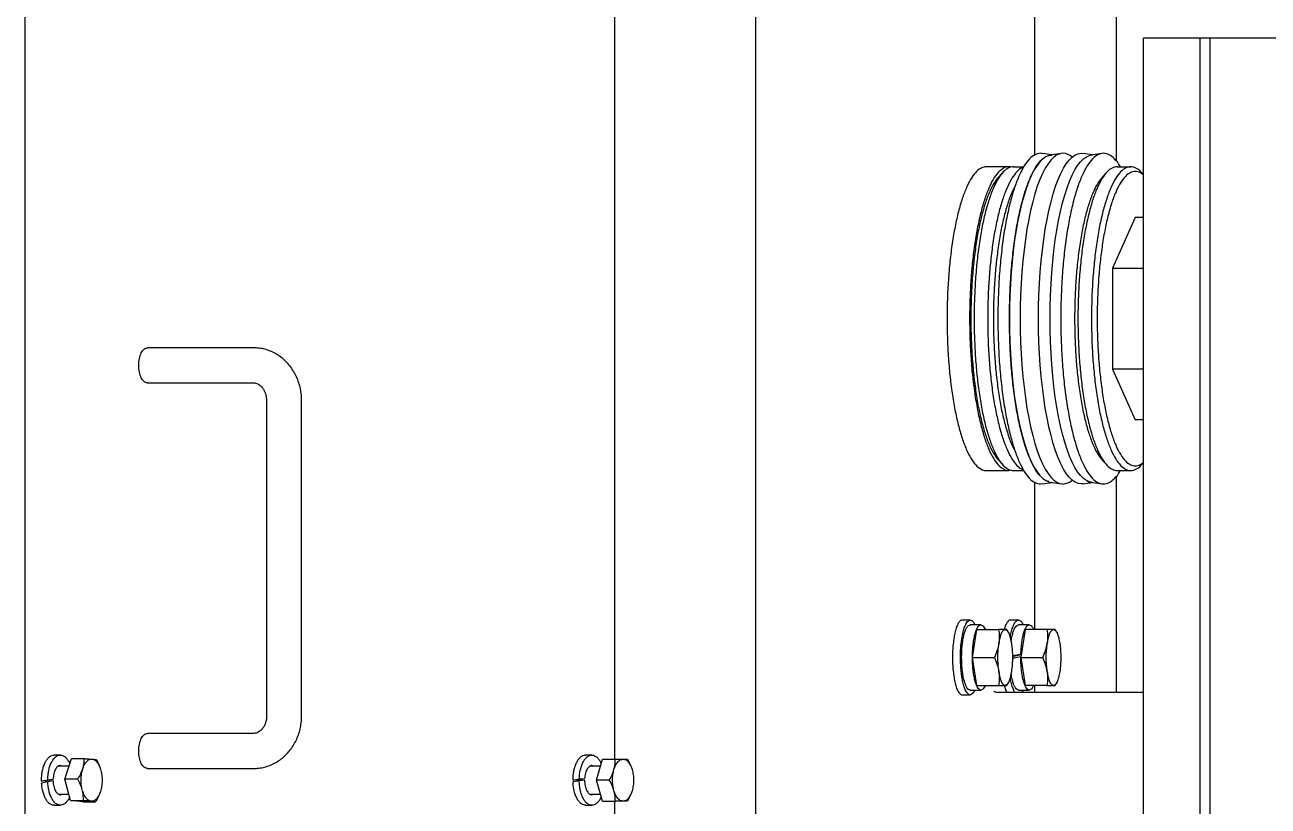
# Model space of a CAD drawing. Header units: millimetres. Extents: x 861 to 27901, y 673 to 17923.
# Drawn here: x 11456 to 11878, y 10258.8 to 10523.9 of the extents above; entities that cross this region are included whole.
import ezdxf

# ---------------------------------------------------------------- set-up
doc = ezdxf.new("R2010")
doc.units = ezdxf.units.MM
doc.header["$LTSCALE"] = 33.3

msp = doc.modelspace()

# ---------------------------------------------------------------- linework, layer by layer
at = {"color": 7, "linetype": 'Continuous', "lineweight": 25}
for p, q in [((11704.14, 9583.77), (11704.14, 10701.7)), ((11798.79, 10479.74), (11798.79, 10701.7)), ((11826.45, 10628.75), (11826.45, 10477.65)), ((11656.23, 10274.74), (11656.23, 10568.1)), ((11456.04, 10564.93), (11456.04, 9672.96)), ((11891.27, 10519.34), (11835.74, 10519.34)), ((11835.74, 9718.55), (11835.74, 10519.34)), ((11854.89, 9718.55), (11854.89, 10519.34)), ((11858.17, 10519.34), (11858.17, 9718.55)), ((11801.38, 10480.14), (11800.78, 10480.29)), ((11804.57, 10479.74), (11801.38, 10480.25)), ((11807.76, 10480.25), (11803.98, 10479.65)), ((11814.57, 10480.29), (11815.16, 10480.25)), ((11818.35, 10479.74), (11815.16, 10480.25)), ((11818.35, 10479.7), (11817.31, 10479.43)), ((11821.54, 10480.25), (11817.77, 10479.65)), ((11790.02, 10475.73), (11782.36, 10475.73)), ((11787.98, 10473.85), (11786.55, 10472.32)), ((11791.55, 10475.73), (11795.07, 10475.73)), ((11823.2, 10473.85), (11821.78, 10472.32)), ((11826.78, 10475.73), (11831.37, 10475.73)), ((11835.74, 10472.99), (11834.95, 10473.85)), ((11832.91, 10458.53), (11825.21, 10441.36)), ((11835.74, 10458.53), (11832.91, 10458.53)), ((11825.21, 10441.36), (11825.21, 10407.03)), ((11825.21, 10441.36), (11835.74, 10441.36)), ((11533.71, 10414.28), (11497.66, 10414.28)), ((11825.21, 10407.03), (11832.91, 10389.86)), ((11835.74, 10407.03), (11825.21, 10407.03)), ((11497.66, 10402.39), (11533.71, 10402.39)), ((11538.06, 10396.45), (11538.06, 10289.41)), ((11549.96, 10289.41), (11549.96, 10396.45)), ((11835.74, 10389.86), (11832.91, 10389.86)), ((11786.55, 10376.07), (11787.98, 10374.54)), ((11821.78, 10376.07), (11823.2, 10374.54)), ((11782.36, 10372.66), (11790.02, 10372.66)), ((11791.55, 10372.66), (11795.07, 10372.66)), ((11826.78, 10372.66), (11831.37, 10372.66)), ((11834.95, 10374.54), (11835.74, 10375.4)), ((11798.79, 10318.75), (11798.79, 10368.65)), ((11800.78, 10368.1), (11801.38, 10368.25)), ((11801.38, 10368.14), (11804.57, 10368.65)), ((11803.98, 10368.74), (11807.76, 10368.14)), ((11815.16, 10368.14), (11814.57, 10368.1)), ((11815.16, 10368.14), (11818.35, 10368.65)), ((11817.77, 10368.74), (11821.54, 10368.14)), ((11826.45, 10370.74), (11826.45, 10297.34)), ((11776.83, 10321.92), (11774.15, 10321.92)), ((11793.25, 10321.92), (11790.57, 10321.92)), ((11780.51, 10320.28), (11776.83, 10320.28)), ((11777.66, 10309.23), (11779.09, 10318.75)), ((11779.09, 10318.75), (11786.5, 10318.75)), ((11789.88, 10317.66), (11789.34, 10318.76)), ((11796.92, 10320.28), (11793.25, 10320.28)), ((11795.5, 10318.75), (11794.08, 10309.23)), ((11802.92, 10318.75), (11795.5, 10318.75)), ((11806.3, 10317.66), (11805.76, 10318.76)), ((11779.09, 10299.72), (11777.66, 10309.23)), ((11777.66, 10309.23), (11785.08, 10309.23)), ((11791.18, 10309.85), (11794.08, 10310.38)), ((11791.55, 10309.71), (11791.21, 10309.71)), ((11794.06, 10309.43), (11791.24, 10308.91)), ((11791.48, 10308.76), (11791.48, 10309.71)), ((11791.55, 10309.71), (11794.23, 10310.19)), ((11794.11, 10309.43), (11794.06, 10309.43)), ((11794.08, 10310.38), (11794.25, 10310.38)), ((11794.08, 10309.23), (11801.49, 10309.23)), ((11794.08, 10309.23), (11795.5, 10299.72)), ((11789.34, 10299.71), (11789.88, 10300.8)), ((11805.76, 10299.71), (11806.3, 10300.8)), ((11774.15, 10296.55), (11776.83, 10296.55)), ((11776.83, 10298.18), (11780.51, 10298.18)), ((11779.09, 10299.72), (11786.5, 10299.72)), ((11835.74, 10297.34), (11786.19, 10297.34)), ((11793.25, 10298.18), (11796.92, 10298.18)), ((11802.92, 10299.72), (11795.5, 10299.72)), ((11798.79, 10297.34), (11798.79, 10299.72)), ((11533.71, 10283.46), (11497.66, 10283.46)), ((11468.08, 10276.12), (11465.95, 10276.12)), ((11469.64, 10267.96), (11471.86, 10274.91)), ((11471.86, 10274.91), (11476.22, 10274.91)), ((11648.45, 10276.12), (11646.32, 10276.12)), ((11650.02, 10267.61), (11652.08, 10274.74)), ((11652.08, 10274.74), (11656.44, 10274.74)), ((11471.05, 10272.36), (11467.6, 10272.36)), ((11497.66, 10271.57), (11533.71, 10271.57)), ((11651.39, 10272.36), (11647.91, 10272.36)), ((11461.69, 10267.27), (11463.82, 10267.7)), ((11463.17, 10267.5), (11461.69, 10267.27)), ((11463.83, 10267.07), (11461.72, 10266.64)), ((11463.17, 10267.5), (11463.12, 10267.49)), ((11463.2, 10266.87), (11463.17, 10267.5)), ((11463.42, 10267.53), (11465.61, 10267.98)), ((11463.82, 10267.7), (11465.61, 10267.98)), ((11465.61, 10267.35), (11463.83, 10267.07)), ((11474.01, 10267.96), (11469.64, 10267.96)), ((11471.55, 10260.65), (11469.64, 10267.96)), ((11642.07, 10267.63), (11644.2, 10268.06)), ((11643.55, 10267.74), (11642.07, 10267.63)), ((11644.2, 10267.43), (11642.08, 10267)), ((11643.55, 10267.74), (11643.49, 10267.72)), ((11643.56, 10267.11), (11643.55, 10267.74)), ((11643.8, 10267.75), (11646, 10268.19)), ((11644.2, 10268.06), (11646, 10268.19)), ((11645.98, 10267.56), (11644.2, 10267.43)), ((11654.38, 10267.61), (11650.02, 10267.61)), ((11652.08, 10260.47), (11650.02, 10267.61)), ((11467.62, 10262.85), (11470.98, 10262.85)), ((11647.99, 10262.85), (11651.39, 10262.85)), ((11465.95, 10259.09), (11468.08, 10259.09)), ((11471.55, 10260.65), (11475.91, 10260.65)), ((11475.67, 10260.3), (11471.55, 10260.65)), ((11475.67, 10260.3), (11480.03, 10260.3)), ((11646.32, 10259.09), (11648.45, 10259.09)), ((11652.08, 10260.47), (11656.44, 10260.47)), ((11656.23, 9977.42), (11656.23, 10260.47))]:
    msp.add_line(p, q, dxfattribs=at)
at = {"color": 7, "linetype": 'Continuous', "lineweight": 25, "flags": 128}
for points in [[(11803.98, 10479.65), (11803.54, 10479.55), (11802.53, 10479.13), (11801.52, 10478.43), (11800.52, 10477.45), (11799.55, 10476.2), (11798.6, 10474.68), (11797.69, 10472.91), (11796.8, 10470.88), (11795.96, 10468.63), (11795.16, 10466.14), (11794.41, 10463.44), (11793.71, 10460.54), (11793.07, 10457.46), (11792.49, 10454.2), (11791.96, 10450.79), (11791.5, 10447.25), (11791.11, 10443.59), (11790.79, 10439.83), (11790.53, 10435.99), (11790.35, 10432.09), (11790.24, 10428.15), (11790.21, 10424.2), (11790.24, 10420.24), (11790.35, 10416.3), (11790.53, 10412.4), (11790.79, 10408.56), (11791.11, 10404.8), (11791.5, 10401.14), (11791.96, 10397.6), (11792.49, 10394.19), (11793.07, 10390.94), (11793.71, 10387.85), (11794.41, 10384.95), (11795.16, 10382.25), (11795.96, 10379.77), (11796.8, 10377.51), (11797.69, 10375.48), (11798.6, 10373.71), (11799.55, 10372.19), (11800.52, 10370.94), (11801.52, 10369.96), (11802.53, 10369.26), (11803.54, 10368.84), (11803.98, 10368.74)], [(11808.35, 10480.29), (11807.32, 10480.15), (11806.29, 10479.72), (11805.27, 10479.01), (11804.26, 10478.02), (11803.28, 10476.76), (11802.32, 10475.23), (11801.4, 10473.43), (11800.5, 10471.39), (11799.65, 10469.11), (11798.85, 10466.59), (11798.09, 10463.86), (11797.38, 10460.93), (11796.73, 10457.81), (11796.14, 10454.52), (11795.61, 10451.08), (11795.15, 10447.5), (11794.75, 10443.8), (11794.42, 10440), (11794.17, 10436.12), (11793.98, 10432.18), (11793.87, 10428.2), (11793.84, 10424.2), (11793.87, 10420.19), (11793.98, 10416.21), (11794.17, 10412.27), (11794.42, 10408.39), (11794.75, 10404.59), (11795.15, 10400.89), (11795.61, 10397.31), (11796.14, 10393.87), (11796.73, 10390.58), (11797.38, 10387.46), (11798.09, 10384.53), (11798.85, 10381.8), (11799.65, 10379.29), (11800.5, 10377), (11801.4, 10374.96), (11802.32, 10373.17), (11803.28, 10371.63), (11804.26, 10370.37), (11805.27, 10369.38), (11806.29, 10368.67), (11807.32, 10368.24), (11808.35, 10368.1)], [(11814.57, 10368.1), (11813.53, 10368.24), (11812.5, 10368.67), (11811.48, 10369.38), (11810.48, 10370.37), (11809.5, 10371.63), (11808.54, 10373.17), (11807.61, 10374.96), (11806.72, 10377), (11805.87, 10379.29), (11805.06, 10381.8), (11804.3, 10384.53), (11803.6, 10387.46), (11802.95, 10390.58), (11802.35, 10393.87), (11801.83, 10397.31), (11801.36, 10400.89), (11800.97, 10404.59), (11800.64, 10408.39), (11800.38, 10412.27), (11800.2, 10416.21), (11800.09, 10420.19), (11800.05, 10424.2), (11800.09, 10428.2), (11800.2, 10432.18), (11800.38, 10436.12), (11800.64, 10440), (11800.97, 10443.8), (11801.36, 10447.5), (11801.83, 10451.08), (11802.35, 10454.52), (11802.95, 10457.81), (11803.6, 10460.93), (11804.3, 10463.86), (11805.06, 10466.59), (11805.87, 10469.11), (11806.72, 10471.39), (11807.61, 10473.43), (11808.54, 10475.23), (11809.5, 10476.76), (11810.48, 10478.02), (11811.48, 10479.01), (11812.5, 10479.72), (11813.53, 10480.15), (11814.57, 10480.29)], [(11817.77, 10368.74), (11817.33, 10368.84), (11816.31, 10369.26), (11815.3, 10369.96), (11814.31, 10370.94), (11813.33, 10372.19), (11812.39, 10373.71), (11811.47, 10375.48), (11810.59, 10377.51), (11809.75, 10379.77), (11808.95, 10382.25), (11808.2, 10384.95), (11807.5, 10387.85), (11806.86, 10390.94), (11806.27, 10394.19), (11805.75, 10397.6), (11805.29, 10401.14), (11804.9, 10404.8), (11804.57, 10408.56), (11804.32, 10412.4), (11804.14, 10416.3), (11804.03, 10420.24), (11803.99, 10424.2), (11804.03, 10428.15), (11804.14, 10432.09), (11804.32, 10435.99), (11804.57, 10439.83), (11804.9, 10443.59), (11805.29, 10447.25), (11805.75, 10450.79), (11806.27, 10454.2), (11806.86, 10457.46), (11807.5, 10460.54), (11808.2, 10463.44), (11808.95, 10466.14), (11809.75, 10468.63), (11810.59, 10470.88), (11811.47, 10472.91), (11812.39, 10474.68), (11813.33, 10476.2), (11814.31, 10477.45), (11815.3, 10478.43), (11816.31, 10479.13), (11817.33, 10479.55), (11817.77, 10479.65)], [(11778.42, 10298.18), (11778.31, 10297.9), (11777.71, 10297), (11777.07, 10296.58), (11776.43, 10296.64), (11775.8, 10297.19), (11775.21, 10298.2), (11774.69, 10299.63), (11774.24, 10301.43), (11773.9, 10303.53), (11773.67, 10305.85), (11773.56, 10308.3), (11773.57, 10310.79), (11773.72, 10313.22), (11773.98, 10315.49), (11774.35, 10317.52), (11774.81, 10319.24), (11775.36, 10320.56), (11775.96, 10321.46)]]:
    msp.add_lwpolyline(points, dxfattribs=at)
at = {"color": 7, "linetype": 'Continuous', "lineweight": 25}
for centre, start, end in [((11808.06, 10475.23), 47.9297, 86.6721), ((11808.06, 10373.16), 273.3279, 312.0703)]:
    msp.add_arc(centre, 5.08, start, end, dxfattribs=at)
for points in [[(11800.78, 10480.29), (11800.15, 10480.2), (11798.88, 10480.02), (11797.02, 10478.53), (11795.21, 10476.18), (11793.5, 10472.92), (11791.92, 10468.83), (11790.49, 10463.98), (11789.23, 10458.44), (11788.17, 10452.33), (11787.33, 10445.72), (11786.72, 10438.76), (11786.35, 10431.54), (11786.22, 10424.2), (11786.35, 10416.85), (11786.72, 10409.63), (11787.33, 10402.67), (11788.17, 10396.07), (11789.23, 10389.95), (11790.49, 10384.41), (11791.92, 10379.56), (11793.5, 10375.47), (11795.21, 10372.21), (11797.02, 10369.86), (11798.88, 10368.37), (11800.15, 10368.19), (11800.78, 10368.1)], [(11822.14, 10480.29), (11821.51, 10480.2), (11820.24, 10480.02), (11818.37, 10478.53), (11816.57, 10476.18), (11814.86, 10472.92), (11813.28, 10468.83), (11811.84, 10463.98), (11810.59, 10458.44), (11809.53, 10452.33), (11808.69, 10445.72), (11808.07, 10438.76), (11807.7, 10431.54), (11807.58, 10424.2), (11807.7, 10416.85), (11808.07, 10409.63), (11808.69, 10402.67), (11809.53, 10396.07), (11810.59, 10389.95), (11811.84, 10384.41), (11813.28, 10379.56), (11814.86, 10375.47), (11816.57, 10372.21), (11818.37, 10369.86), (11820.24, 10368.37), (11821.51, 10368.19), (11822.14, 10368.1)], [(11791.55, 10475.73), (11790.97, 10475.65), (11789.8, 10475.48), (11788.09, 10474.11), (11786.43, 10471.95), (11784.86, 10468.95), (11783.41, 10465.2), (11782.09, 10460.74), (11780.94, 10455.66), (11779.97, 10450.04), (11779.19, 10443.97), (11778.63, 10437.57), (11778.29, 10430.94), (11778.17, 10424.2), (11778.29, 10417.45), (11778.63, 10410.82), (11779.19, 10404.42), (11779.97, 10398.35), (11780.94, 10392.73), (11782.09, 10387.65), (11783.41, 10383.19), (11784.86, 10379.44), (11786.43, 10376.44), (11788.09, 10374.28), (11789.8, 10372.91), (11790.97, 10372.74), (11791.55, 10372.66)], [(11826.78, 10475.73), (11826.2, 10475.65), (11825.03, 10475.48), (11823.32, 10474.11), (11821.66, 10471.95), (11820.09, 10468.95), (11818.64, 10465.2), (11817.32, 10460.74), (11816.17, 10455.66), (11815.19, 10450.04), (11814.42, 10443.97), (11813.86, 10437.57), (11813.52, 10430.94), (11813.4, 10424.2), (11813.52, 10417.45), (11813.86, 10410.82), (11814.42, 10404.42), (11815.19, 10398.35), (11816.17, 10392.73), (11817.32, 10387.65), (11818.64, 10383.19), (11820.09, 10379.44), (11821.66, 10376.44), (11823.32, 10374.28), (11825.03, 10372.91), (11826.2, 10372.74), (11826.78, 10372.66)], [(11497.66, 10402.39), (11497.27, 10402.48), (11496.49, 10402.66), (11495.5, 10404.03), (11494.84, 10406), (11494.61, 10408.34), (11494.84, 10410.68), (11495.5, 10412.64), (11496.49, 10414.02), (11497.27, 10414.2), (11497.66, 10414.28)], [(11786.61, 10313.99), (11786.73, 10314.68), (11786.97, 10316.05), (11787.5, 10317.55), (11788.1, 10318.56), (11788.53, 10318.68), (11788.74, 10318.75)], [(11788.74, 10318.75), (11788.96, 10318.68), (11789.39, 10318.56), (11789.98, 10317.55), (11790.51, 10316.05), (11790.75, 10314.68), (11790.87, 10313.99)], [(11803.03, 10313.99), (11803.15, 10314.68), (11803.39, 10316.05), (11803.91, 10317.55), (11804.51, 10318.56), (11804.94, 10318.68), (11805.16, 10318.75)], [(11805.16, 10318.75), (11805.37, 10318.68), (11805.8, 10318.56), (11806.4, 10317.55), (11806.93, 10316.05), (11807.17, 10314.68), (11807.29, 10313.99)], [(11786.61, 10304.47), (11786.52, 10305.22), (11786.33, 10306.73), (11786.25, 10309.23), (11786.33, 10311.74), (11786.52, 10313.24), (11786.61, 10313.99)], [(11790.87, 10313.99), (11790.97, 10313.24), (11791.15, 10311.74), (11791.23, 10309.23), (11791.15, 10306.73), (11790.97, 10305.22), (11790.87, 10304.47)], [(11803.03, 10304.47), (11802.93, 10305.22), (11802.74, 10306.73), (11802.67, 10309.23), (11802.74, 10311.74), (11802.93, 10313.24), (11803.03, 10313.99)], [(11807.29, 10313.99), (11807.38, 10313.24), (11807.57, 10311.74), (11807.64, 10309.23), (11807.57, 10306.73), (11807.38, 10305.22), (11807.29, 10304.47)], [(11788.74, 10299.72), (11788.53, 10299.78), (11788.1, 10299.9), (11787.5, 10300.91), (11786.97, 10302.41), (11786.73, 10303.79), (11786.61, 10304.47)], [(11790.87, 10304.47), (11790.75, 10303.79), (11790.51, 10302.41), (11789.98, 10300.91), (11789.39, 10299.9), (11788.96, 10299.78), (11788.74, 10299.72)], [(11805.16, 10299.72), (11804.94, 10299.78), (11804.51, 10299.9), (11803.91, 10300.91), (11803.39, 10302.41), (11803.15, 10303.79), (11803.03, 10304.47)], [(11807.29, 10304.47), (11807.17, 10303.79), (11806.93, 10302.41), (11806.4, 10300.91), (11805.8, 10299.9), (11805.37, 10299.78), (11805.16, 10299.72)], [(11497.66, 10271.57), (11497.27, 10271.66), (11496.49, 10271.84), (11495.5, 10273.21), (11494.84, 10275.18), (11494.61, 10277.52), (11494.84, 10279.85), (11495.5, 10281.82), (11496.49, 10283.19), (11497.27, 10283.37), (11497.66, 10283.46)], [(11475.67, 10271.44), (11475.85, 10271.94), (11476.23, 10272.94), (11477.01, 10274), (11477.89, 10274.67), (11478.52, 10274.71), (11478.83, 10274.73)], [(11478.83, 10274.73), (11479.14, 10274.66), (11479.76, 10274.51), (11480.61, 10273.69), (11481.35, 10272.5), (11481.68, 10271.43), (11481.84, 10270.9)], [(11655.96, 10271.17), (11656.14, 10271.69), (11656.49, 10272.72), (11657.25, 10273.85), (11658.12, 10274.6), (11658.74, 10274.69), (11659.05, 10274.74)], [(11659.05, 10274.74), (11659.36, 10274.69), (11659.99, 10274.6), (11660.85, 10273.85), (11661.61, 10272.72), (11661.97, 10271.69), (11662.14, 10271.17)], [(11475.51, 10264.31), (11475.39, 10264.88), (11475.14, 10266.03), (11475.08, 10267.92), (11475.22, 10269.78), (11475.52, 10270.89), (11475.67, 10271.44)], [(11481.84, 10270.9), (11481.96, 10270.33), (11482.21, 10269.18), (11482.28, 10267.3), (11482.13, 10265.43), (11481.83, 10264.33), (11481.69, 10263.78)], [(11655.96, 10264.04), (11655.83, 10264.6), (11655.56, 10265.73), (11655.45, 10267.61), (11655.56, 10269.48), (11655.83, 10270.61), (11655.96, 10271.17)], [(11662.14, 10271.17), (11662.28, 10270.61), (11662.55, 10269.48), (11662.66, 10267.61), (11662.55, 10265.73), (11662.28, 10264.6), (11662.14, 10264.04)], [(11478.52, 10260.48), (11478.21, 10260.55), (11477.59, 10260.7), (11476.74, 10261.53), (11476.01, 10262.72), (11475.68, 10263.78), (11475.51, 10264.31)], [(11481.69, 10263.78), (11481.5, 10263.27), (11481.13, 10262.27), (11480.34, 10261.21), (11479.46, 10260.54), (11478.84, 10260.5), (11478.52, 10260.48)], [(11659.05, 10260.47), (11658.74, 10260.52), (11658.12, 10260.61), (11657.25, 10261.36), (11656.49, 10262.49), (11656.14, 10263.52), (11655.96, 10264.04)], [(11662.14, 10264.04), (11661.97, 10263.52), (11661.61, 10262.49), (11660.85, 10261.36), (11659.99, 10260.61), (11659.36, 10260.52), (11659.05, 10260.47)]]:
    msp.add_open_spline(points, degree=3, dxfattribs=at)
for points, knots in [([(11803.53, 10368.96), (11803.25, 10369.01), (11802.35, 10369.18), (11800.84, 10370.47), (11799.06, 10372.76), (11797.37, 10376), (11795.8, 10380.04), (11794.38, 10384.84), (11793.14, 10390.31), (11792.09, 10396.37), (11791.26, 10402.9), (11790.65, 10409.79), (11790.29, 10416.93), (11790.16, 10424.2), (11790.29, 10431.46), (11790.65, 10438.6), (11791.26, 10445.49), (11792.09, 10452.02), (11793.14, 10458.08), (11794.38, 10463.55), (11795.8, 10468.35), (11797.37, 10472.4), (11799.06, 10475.62), (11800.84, 10477.95), (11802.69, 10479.42), (11803.94, 10479.6), (11804.57, 10479.7)], [0, 0, 0, 0, 0.018989, 0.061642, 0.104294, 0.146947, 0.1896, 0.232252, 0.274905, 0.317558, 0.36021, 0.402863, 0.445516, 0.488168, 0.530821, 0.573474, 0.616126, 0.658779, 0.701431, 0.744084, 0.786737, 0.829389, 0.872042, 0.914695, 0.957347, 1, 1, 1, 1]), ([(11827.85, 10475.73), (11827.8, 10475.83), (11827.18, 10477.02), (11825.9, 10478.47), (11824.04, 10480.03), (11822.77, 10480.21), (11822.14, 10480.29)], [0, 0, 0, 0, 0.029267, 0.352845, 0.676422, 1, 1, 1, 1]), ([(11782.36, 10475.69), (11781.83, 10475.64), (11780.72, 10475.52), (11779.05, 10474.26), (11777.39, 10472.18), (11775.81, 10469.25), (11774.34, 10465.57), (11773.01, 10461.17), (11771.84, 10456.14), (11770.86, 10450.56), (11770.06, 10444.53), (11769.48, 10438.16), (11769.12, 10431.54), (11768.98, 10424.8), (11769.08, 10418.05), (11769.4, 10411.41), (11769.94, 10404.98), (11770.7, 10398.88), (11771.65, 10393.22), (11772.79, 10388.08), (11774.09, 10383.57), (11775.54, 10379.74), (11777.1, 10376.69), (11778.75, 10374.42), (11780.46, 10373.1), (11781.67, 10372.54), (11782.31, 10372.68), (11782.36, 10372.7)], [0, 0, 0, 0, 0.037928, 0.079595, 0.121261, 0.162928, 0.204595, 0.246261, 0.287928, 0.329595, 0.371261, 0.412928, 0.454595, 0.496261, 0.537928, 0.579595, 0.621261, 0.662928, 0.704595, 0.746261, 0.787928, 0.829595, 0.871261, 0.912928, 0.954595, 0.996261, 1, 1, 1, 1]), ([(11790.8, 10475.54), (11790.59, 10475.62), (11789.8, 10475.9), (11788.43, 10475.48), (11786.71, 10474.28), (11785.05, 10472.17), (11783.47, 10469.26), (11782, 10465.57), (11780.67, 10461.17), (11779.5, 10456.14), (11778.51, 10450.56), (11777.72, 10444.53), (11777.14, 10438.16), (11776.78, 10431.54), (11776.64, 10424.8), (11776.74, 10418.05), (11777.06, 10411.41), (11777.6, 10404.98), (11778.36, 10398.88), (11779.31, 10393.22), (11780.45, 10388.08), (11781.75, 10383.57), (11783.19, 10379.74), (11784.75, 10376.68), (11786.4, 10374.43), (11788.12, 10373.06), (11789.59, 10372.52), (11790.48, 10372.77), (11790.78, 10372.85)], [0, 0, 0, 0, 0.014417, 0.054598, 0.09478, 0.134962, 0.175144, 0.215326, 0.255508, 0.29569, 0.335871, 0.376053, 0.416235, 0.456417, 0.496599, 0.536781, 0.576962, 0.617144, 0.657326, 0.697508, 0.73769, 0.777872, 0.818053, 0.858235, 0.898417, 0.938599, 0.978781, 1, 1, 1, 1]), ([(11794.91, 10475.42), (11794.74, 10475.38), (11793.99, 10475.23), (11792.68, 10474.08), (11791.03, 10471.96), (11789.46, 10468.95), (11788, 10465.2), (11786.69, 10460.74), (11785.53, 10455.66), (11784.56, 10450.04), (11783.79, 10443.97), (11783.22, 10437.57), (11782.88, 10430.94), (11782.77, 10424.2), (11782.88, 10417.45), (11783.22, 10410.82), (11783.79, 10404.42), (11784.56, 10398.35), (11785.53, 10392.73), (11786.69, 10387.65), (11788, 10383.19), (11789.46, 10379.44), (11791.03, 10376.44), (11792.68, 10374.31), (11793.99, 10373.16), (11794.74, 10373.01), (11794.91, 10372.97)], [0, 0, 0, 0, 0.012856, 0.057141, 0.101427, 0.145713, 0.189999, 0.234285, 0.278571, 0.322857, 0.367142, 0.411428, 0.455714, 0.5, 0.544286, 0.588572, 0.632858, 0.677143, 0.721429, 0.765715, 0.810001, 0.854287, 0.898573, 0.942859, 0.987144, 1, 1, 1, 1]), ([(11831.37, 10475.73), (11830.79, 10475.65), (11829.63, 10475.48), (11827.91, 10474.11), (11826.25, 10471.95), (11824.69, 10468.95), (11823.23, 10465.2), (11821.92, 10460.74), (11820.76, 10455.66), (11819.79, 10450.04), (11819.02, 10443.97), (11818.45, 10437.57), (11818.11, 10430.94), (11818, 10424.2), (11818.11, 10417.45), (11818.45, 10410.82), (11819.02, 10404.42), (11819.79, 10398.35), (11820.76, 10392.73), (11821.92, 10387.65), (11823.23, 10383.19), (11824.69, 10379.44), (11826.25, 10376.45), (11827.91, 10374.27), (11829.63, 10372.96), (11831.38, 10372.5), (11833.12, 10373.01), (11834.32, 10373.74), (11834.91, 10374.52), (11834.95, 10374.57)], [0, 0, 0, 0, 0.038355, 0.07671, 0.115065, 0.15342, 0.191775, 0.23013, 0.268485, 0.30684, 0.345195, 0.38355, 0.421905, 0.46026, 0.498615, 0.53697, 0.575325, 0.61368, 0.652035, 0.69039, 0.728745, 0.7671, 0.805455, 0.84381, 0.882165, 0.92052, 0.958875, 0.99723, 1, 1, 1, 1]), ([(11832.91, 10474.15), (11832.34, 10474.06), (11831.21, 10473.9), (11829.55, 10472.57), (11827.94, 10470.48), (11826.42, 10467.58), (11825.01, 10463.94), (11823.74, 10459.62), (11822.62, 10454.69), (11821.68, 10449.24), (11820.93, 10443.36), (11820.38, 10437.16), (11820.05, 10430.73), (11819.94, 10424.2), (11820.05, 10417.66), (11820.38, 10411.23), (11820.93, 10405.03), (11821.68, 10399.15), (11822.62, 10393.7), (11823.74, 10388.77), (11825.01, 10384.45), (11826.42, 10380.81), (11827.94, 10377.92), (11829.55, 10375.81), (11831.21, 10374.53), (11832.9, 10374.12), (11834.43, 10374.42), (11835.36, 10375.23), (11835.74, 10375.55)], [0, 0, 0, 0, 0.038922, 0.077845, 0.116767, 0.155689, 0.194611, 0.233534, 0.272456, 0.311378, 0.350301, 0.389223, 0.428145, 0.467068, 0.50599, 0.544912, 0.583834, 0.622757, 0.661679, 0.700601, 0.739524, 0.778446, 0.817368, 0.856291, 0.895213, 0.934135, 0.973057, 1, 1, 1, 1]), ([(11834.95, 10473.82), (11834.91, 10473.87), (11834.32, 10474.65), (11833.12, 10475.42), (11831.95, 10475.63), (11831.37, 10475.73)], [0, 0, 0, 0, 0.034852, 0.517426, 1, 1, 1, 1]), ([(11835.74, 10472.84), (11835.36, 10473.17), (11834.43, 10473.99), (11833.47, 10474.09), (11832.91, 10474.15)], [0, 0, 0, 0, 0.409058, 1, 1, 1, 1]), ([(11786.56, 10472.29), (11786.06, 10471.69), (11785.02, 10470.45), (11783.54, 10467.57), (11782.13, 10463.94), (11780.85, 10459.62), (11779.73, 10454.69), (11778.79, 10449.24), (11778.04, 10443.36), (11777.5, 10437.16), (11777.16, 10430.73), (11777.05, 10424.2), (11777.16, 10417.66), (11777.5, 10411.23), (11778.04, 10405.03), (11778.79, 10399.15), (11779.73, 10393.7), (11780.85, 10388.77), (11782.13, 10384.45), (11783.54, 10380.83), (11785.02, 10377.94), (11786.06, 10376.7), (11786.56, 10376.1)], [0, 0, 0, 0, 0.046726, 0.09709, 0.147454, 0.197818, 0.248181, 0.298545, 0.348909, 0.399273, 0.449636, 0.5, 0.550364, 0.600727, 0.651091, 0.701455, 0.751819, 0.802182, 0.852546, 0.90291, 0.953274, 1, 1, 1, 1]), ([(11792.16, 10469.26), (11791.84, 10468.69), (11791.01, 10467.19), (11789.79, 10463.92), (11788.51, 10459.62), (11787.39, 10454.69), (11786.45, 10449.24), (11785.7, 10443.36), (11785.15, 10437.16), (11784.82, 10430.73), (11784.71, 10424.2), (11784.82, 10417.66), (11785.15, 10411.23), (11785.7, 10405.03), (11786.45, 10399.15), (11787.39, 10393.7), (11788.51, 10388.77), (11789.79, 10384.47), (11791.01, 10381.2), (11791.84, 10379.71), (11792.16, 10379.13)], [0, 0, 0, 0, 0.036282, 0.094247, 0.152212, 0.210177, 0.268141, 0.326106, 0.384071, 0.442035, 0.5, 0.557965, 0.615929, 0.673894, 0.731859, 0.789823, 0.847788, 0.905753, 0.963718, 1, 1, 1, 1]), ([(11821.79, 10472.29), (11821.29, 10471.69), (11820.25, 10470.45), (11818.77, 10467.57), (11817.35, 10463.94), (11816.08, 10459.62), (11814.96, 10454.69), (11814.02, 10449.24), (11813.27, 10443.36), (11812.72, 10437.16), (11812.39, 10430.73), (11812.28, 10424.2), (11812.39, 10417.66), (11812.72, 10411.23), (11813.27, 10405.03), (11814.02, 10399.15), (11814.96, 10393.7), (11816.08, 10388.77), (11817.35, 10384.45), (11818.77, 10380.83), (11820.25, 10377.94), (11821.29, 10376.7), (11821.79, 10376.1)], [0, 0, 0, 0, 0.046726, 0.09709, 0.147454, 0.197818, 0.248181, 0.298545, 0.348909, 0.399273, 0.449636, 0.5, 0.550364, 0.600727, 0.651091, 0.701455, 0.751819, 0.802182, 0.852546, 0.90291, 0.953274, 1, 1, 1, 1]), ([(11549.96, 10396.45), (11549.95, 10396.88), (11549.92, 10398.02), (11549.69, 10399.87), (11549.21, 10401.95), (11548.49, 10403.96), (11547.56, 10405.86), (11546.43, 10407.63), (11545.11, 10409.23), (11543.62, 10410.65), (11541.99, 10411.85), (11540.24, 10412.83), (11538.4, 10413.57), (11536.5, 10414.06), (11534.92, 10414.26), (11533.99, 10414.28), (11533.71, 10414.28)], [0, 0, 0, 0, 0.047065, 0.124649, 0.202351, 0.280089, 0.357795, 0.435382, 0.512744, 0.589769, 0.666352, 0.742418, 0.817933, 0.892916, 0.96744, 1, 1, 1, 1]), ([(11533.71, 10402.39), (11533.8, 10402.39), (11534.13, 10402.38), (11534.7, 10402.26), (11535.41, 10401.92), (11536.11, 10401.4), (11536.76, 10400.69), (11537.32, 10399.78), (11537.74, 10398.73), (11538.01, 10397.61), (11538.05, 10396.83), (11538.06, 10396.45)], [0, 0, 0, 0, 0.049299, 0.189456, 0.314102, 0.429495, 0.551338, 0.667266, 0.780097, 0.891428, 1, 1, 1, 1]), ([(11822.14, 10368.1), (11822.77, 10368.18), (11824.04, 10368.36), (11825.9, 10369.92), (11827.18, 10371.37), (11827.8, 10372.56), (11827.85, 10372.66)], [0, 0, 0, 0, 0.323578, 0.647155, 0.970733, 1, 1, 1, 1]), ([(11816.4, 10369.23), (11816.43, 10369.21), (11817.07, 10368.71), (11817.72, 10368.7), (11818.35, 10368.7)], [0, 0, 0, 0, 0.040404, 1, 1, 1, 1]), ([(11773.28, 10321.46), (11773.07, 10321.19), (11772.67, 10320.66), (11772.12, 10319.29), (11771.65, 10317.58), (11771.28, 10315.53), (11771.01, 10313.24), (11770.87, 10310.8), (11770.86, 10308.3), (11770.97, 10305.83), (11771.2, 10303.5), (11771.55, 10301.38), (11771.99, 10299.57), (11772.52, 10298.12), (11773.11, 10297.12), (11773.67, 10296.59), (11774.02, 10296.6), (11774.15, 10296.6)], [0, 0, 0, 0, 0.068363, 0.136726, 0.205089, 0.273452, 0.341815, 0.410179, 0.478542, 0.546905, 0.615268, 0.683631, 0.751994, 0.820357, 0.88872, 0.957083, 1, 1, 1, 1]), ([(11774.15, 10321.86), (11774.07, 10321.88), (11773.78, 10321.93), (11773.49, 10321.66), (11773.28, 10321.46)], [0, 0, 0, 0, 0.271257, 1, 1, 1, 1]), ([(11775.96, 10321.46), (11776.17, 10321.63), (11776.59, 10321.99), (11777.24, 10321.89), (11777.87, 10321.38), (11778.25, 10320.65), (11778.44, 10320.28)], [0, 0, 0, 0, 0.251115, 0.502231, 0.753346, 1, 1, 1, 1]), ([(11790.57, 10321.92), (11790.35, 10321.87), (11789.92, 10321.78), (11789.31, 10321.01), (11788.79, 10320.01), (11788.52, 10319.1), (11788.42, 10318.75)], [0, 0, 0, 0, 0.273591, 0.547181, 0.820772, 1, 1, 1, 1]), ([(11790.48, 10315.97), (11790.49, 10316.08), (11790.6, 10316.91), (11790.92, 10318.24), (11791.41, 10319.85), (11791.98, 10321.03), (11792.6, 10321.75), (11793.25, 10322), (11793.89, 10321.74), (11794.43, 10321.17), (11794.72, 10320.52), (11794.83, 10320.28)], [0, 0, 0, 0, 0.017969, 0.147704, 0.277439, 0.407174, 0.536909, 0.666643, 0.796378, 0.926113, 1, 1, 1, 1]), ([(11776.83, 10298.21), (11776.69, 10298.22), (11776.35, 10298.25), (11775.85, 10298.78), (11775.35, 10299.7), (11774.9, 10300.98), (11774.53, 10302.57), (11774.24, 10304.41), (11774.05, 10306.43), (11773.96, 10308.55), (11773.98, 10310.7), (11774.11, 10312.8), (11774.33, 10314.76), (11774.66, 10316.51), (11775.06, 10317.99), (11775.53, 10319.15), (11776.05, 10319.92), (11776.49, 10320.28), (11776.75, 10320.24), (11776.83, 10320.23)], [0, 0, 0, 0, 0.049169, 0.11081, 0.172451, 0.234092, 0.295733, 0.357375, 0.419016, 0.480657, 0.542298, 0.603939, 0.66558, 0.727221, 0.788863, 0.850504, 0.912145, 0.973786, 1, 1, 1, 1]), ([(11781.92, 10299.66), (11781.79, 10299.39), (11781.5, 10298.78), (11781, 10298.28), (11780.45, 10298.11), (11779.89, 10298.37), (11779.36, 10299.03), (11778.88, 10300.07), (11778.45, 10301.45), (11778.1, 10303.13), (11777.84, 10305.03), (11777.68, 10307.09), (11777.63, 10309.23), (11777.68, 10311.37), (11777.84, 10313.43), (11778.1, 10315.33), (11778.45, 10317.01), (11778.88, 10318.39), (11779.36, 10319.44), (11779.89, 10320.1), (11780.45, 10320.35), (11781, 10320.18), (11781.5, 10319.68), (11781.79, 10319.07), (11781.92, 10318.8)], [0, 0, 0, 0, 0.036649, 0.082984, 0.129319, 0.175654, 0.221989, 0.268324, 0.31466, 0.360995, 0.40733, 0.453665, 0.5, 0.546335, 0.59267, 0.639005, 0.68534, 0.731676, 0.778011, 0.824346, 0.870681, 0.917016, 0.963351, 1, 1, 1, 1]), ([(11786.5, 10318.75), (11786.62, 10317.93), (11786.85, 10316.37), (11786.69, 10314.76), (11786.61, 10313.99)], [0, 0, 0, 0, 0.52247, 1, 1, 1, 1]), ([(11788.74, 10318.75), (11788.47, 10318.75), (11787.91, 10318.75), (11786.98, 10318.75), (11786.5, 10318.75)], [0, 0, 0, 0, 0.4775297, 1, 1, 1, 1]), ([(11789.32, 10318.75), (11789.32, 10318.75), (11789.31, 10318.75), (11788.94, 10318.75), (11788.74, 10318.75)], [0, 0, 0, 0, 0.473352, 1, 1, 1, 1]), ([(11790.76, 10314.57), (11790.81, 10314.95), (11790.95, 10315.96), (11791.28, 10317.34), (11791.72, 10318.66), (11792.22, 10319.61), (11792.74, 10320.19), (11793.08, 10320.24), (11793.25, 10320.26)], [0, 0, 0, 0, 0.1104225, 0.2923745, 0.4743265, 0.6562784, 0.8382304, 1, 1, 1, 1]), ([(11794.08, 10310.38), (11794.11, 10311.08), (11794.17, 10312.49), (11794.39, 10314.48), (11794.7, 10316.27), (11795.09, 10317.79), (11795.55, 10319), (11796.06, 10319.84), (11796.61, 10320.28), (11797.16, 10320.32), (11797.71, 10319.92), (11798.11, 10319.37), (11798.31, 10318.86), (11798.36, 10318.75)], [0, 0, 0, 0, 0.0971102, 0.1942205, 0.2913307, 0.388441, 0.4855512, 0.5826614, 0.6797717, 0.7768819, 0.8739922, 0.9711024, 1, 1, 1, 1]), ([(11802.92, 10318.75), (11803.03, 10317.93), (11803.26, 10316.37), (11803.1, 10314.76), (11803.03, 10313.99)], [0, 0, 0, 0, 0.52247, 1, 1, 1, 1]), ([(11805.16, 10318.75), (11804.89, 10318.75), (11804.33, 10318.75), (11803.4, 10318.75), (11802.92, 10318.75)], [0, 0, 0, 0, 0.4775297, 1, 1, 1, 1]), ([(11805.74, 10318.75), (11805.73, 10318.75), (11805.72, 10318.75), (11805.35, 10318.75), (11805.16, 10318.75)], [0, 0, 0, 0, 0.4733518, 1, 1, 1, 1]), ([(11786.61, 10313.99), (11786.46, 10313.22), (11786.13, 10311.61), (11785.44, 10310.05), (11785.08, 10309.23)], [0, 0, 0, 0, 0.47753, 1, 1, 1, 1]), ([(11801.49, 10309.23), (11801.86, 10310.05), (11802.55, 10311.61), (11802.87, 10313.22), (11803.03, 10313.99)], [0, 0, 0, 0, 0.5224703, 1, 1, 1, 1]), ([(11785.08, 10309.23), (11785.44, 10308.42), (11786.13, 10306.86), (11786.46, 10305.24), (11786.61, 10304.47)], [0, 0, 0, 0, 0.52247, 1, 1, 1, 1]), ([(11798.38, 10299.72), (11798.22, 10299.4), (11797.9, 10298.75), (11797.37, 10298.25), (11796.81, 10298.12), (11796.26, 10298.41), (11795.73, 10299.11), (11795.25, 10300.18), (11794.83, 10301.59), (11794.49, 10303.29), (11794.24, 10305.21), (11794.09, 10307.28), (11794.07, 10308.71), (11794.06, 10309.43)], [0, 0, 0, 0, 0.08691, 0.178219, 0.269528, 0.360837, 0.452146, 0.543455, 0.634764, 0.726073, 0.817382, 0.908691, 1, 1, 1, 1]), ([(11803.03, 10304.47), (11802.87, 10305.24), (11802.55, 10306.86), (11801.86, 10308.42), (11801.49, 10309.23)], [0, 0, 0, 0, 0.47753, 1, 1, 1, 1]), ([(11786.61, 10304.47), (11786.69, 10303.7), (11786.85, 10302.09), (11786.62, 10300.53), (11786.5, 10299.72)], [0, 0, 0, 0, 0.47753, 1, 1, 1, 1]), ([(11803.03, 10304.47), (11803.1, 10303.7), (11803.26, 10302.09), (11803.03, 10300.53), (11802.92, 10299.72)], [0, 0, 0, 0, 0.47753, 1, 1, 1, 1]), ([(11792.14, 10297.34), (11792.09, 10297.39), (11791.83, 10297.67), (11791.41, 10298.63), (11790.92, 10300.21), (11790.6, 10301.55), (11790.49, 10302.38), (11790.48, 10302.49)], [0, 0, 0, 0, 0.0708589, 0.3669043, 0.6629497, 0.9589951, 1, 1, 1, 1]), ([(11793.25, 10298.2), (11793.08, 10298.22), (11792.74, 10298.27), (11792.22, 10298.85), (11791.72, 10299.8), (11791.28, 10301.12), (11790.95, 10302.5), (11790.81, 10303.51), (11790.76, 10303.89)], [0, 0, 0, 0, 0.16177, 0.343722, 0.525674, 0.707626, 0.889578, 1, 1, 1, 1]), ([(11786.19, 10297.35), (11785.97, 10297.36), (11785.54, 10297.39), (11785.11, 10297.6), (11784.93, 10297.74), (11784.94, 10297.73), (11784.95, 10297.72)], [0, 0, 0, 0, 0.3088942, 0.5913682, 0.8794043, 1, 1, 1, 1]), ([(11786.5, 10299.72), (11786.98, 10299.72), (11787.91, 10299.72), (11788.47, 10299.72), (11788.74, 10299.72)], [0, 0, 0, 0, 0.52247, 1, 1, 1, 1]), ([(11788.42, 10299.72), (11788.52, 10299.36), (11788.79, 10298.46), (11789.15, 10297.68), (11789.41, 10297.39), (11789.46, 10297.34)], [0, 0, 0, 0, 0.345798, 0.873656, 1, 1, 1, 1]), ([(11788.74, 10299.72), (11788.94, 10299.72), (11789.31, 10299.72), (11789.32, 10299.72), (11789.32, 10299.72)], [0, 0, 0, 0, 0.526648, 1, 1, 1, 1]), ([(11794.83, 10298.18), (11794.72, 10297.93), (11794.58, 10297.57), (11794.41, 10297.39), (11794.36, 10297.34)], [0, 0, 0, 0, 0.704093, 1, 1, 1, 1]), ([(11802.92, 10299.72), (11803.4, 10299.72), (11804.33, 10299.72), (11804.89, 10299.72), (11805.16, 10299.72)], [0, 0, 0, 0, 0.52247, 1, 1, 1, 1]), ([(11805.16, 10299.72), (11805.35, 10299.72), (11805.72, 10299.72), (11805.73, 10299.72), (11805.74, 10299.72)], [0, 0, 0, 0, 0.526648, 1, 1, 1, 1]), ([(11538.06, 10289.41), (11538.06, 10289.24), (11538.05, 10288.68), (11537.91, 10287.74), (11537.58, 10286.66), (11537.11, 10285.7), (11536.54, 10284.9), (11535.89, 10284.27), (11535.2, 10283.82), (11534.47, 10283.52), (11533.98, 10283.48), (11533.71, 10283.46)], [0, 0, 0, 0, 0.048401, 0.1583929, 0.2685236, 0.3790203, 0.490609, 0.6045549, 0.7229292, 0.8489665, 1, 1, 1, 1]), ([(11533.71, 10271.57), (11534.15, 10271.58), (11535.22, 10271.61), (11536.93, 10271.88), (11538.79, 10272.42), (11540.58, 10273.19), (11542.26, 10274.19), (11543.83, 10275.39), (11545.26, 10276.8), (11546.54, 10278.38), (11547.63, 10280.12), (11548.53, 10281.99), (11549.23, 10283.97), (11549.7, 10286.04), (11549.93, 10287.86), (11549.95, 10288.99), (11549.96, 10289.41)], [0, 0, 0, 0, 0.050152, 0.124091, 0.197985, 0.271975, 0.346208, 0.420799, 0.495824, 0.571312, 0.647255, 0.723612, 0.800327, 0.877339, 0.954589, 1, 1, 1, 1]), ([(11461.69, 10267.27), (11461.7, 10267.82), (11461.71, 10268.92), (11461.92, 10270.53), (11462.28, 10272.02), (11462.77, 10273.36), (11463.39, 10274.47), (11464.1, 10275.33), (11464.88, 10275.88), (11465.51, 10276.13), (11465.86, 10276.09), (11465.95, 10276.08)], [0, 0, 0, 0, 0.120465, 0.24093, 0.361395, 0.481859, 0.602324, 0.722789, 0.843254, 0.963719, 1, 1, 1, 1]), ([(11463.82, 10267.7), (11463.84, 10268.25), (11463.88, 10269.35), (11464.13, 10270.93), (11464.52, 10272.39), (11465.05, 10273.67), (11465.69, 10274.72), (11466.43, 10275.51), (11467.22, 10276), (11468.04, 10276.17), (11468.87, 10276.02), (11469.67, 10275.56), (11470.4, 10274.79), (11470.95, 10273.96), (11471.21, 10273.33), (11471.29, 10273.13)], [0, 0, 0, 0, 0.080152, 0.160304, 0.240457, 0.320609, 0.400761, 0.480913, 0.561066, 0.641218, 0.72137, 0.801522, 0.881675, 0.961827, 1, 1, 1, 1]), ([(11475.67, 10271.44), (11475.82, 10272), (11476.14, 10273.18), (11476.19, 10274.32), (11476.22, 10274.91)], [0, 0, 0, 0, 0.476313, 1, 1, 1, 1]), ([(11476.22, 10274.91), (11476.74, 10274.88), (11477.72, 10274.82), (11478.47, 10274.76), (11478.83, 10274.73)], [0, 0, 0, 0, 0.523687, 1, 1, 1, 1]), ([(11478.83, 10274.73), (11479.14, 10274.71), (11479.78, 10274.65), (11480.15, 10274.59), (11480.34, 10274.56)], [0, 0, 0, 0, 0.4763129, 1, 1, 1, 1]), ([(11642.07, 10267.63), (11642.08, 10268.18), (11642.11, 10269.28), (11642.36, 10270.87), (11642.75, 10272.34), (11643.27, 10273.62), (11643.91, 10274.68), (11644.64, 10275.49), (11645.43, 10275.96), (11646, 10276.16), (11646.3, 10276.11), (11646.32, 10276.11)], [0, 0, 0, 0, 0.123758, 0.247515, 0.371273, 0.495031, 0.618789, 0.742546, 0.866304, 0.990062, 1, 1, 1, 1]), ([(11644.2, 10268.06), (11644.23, 10268.61), (11644.29, 10269.71), (11644.58, 10271.27), (11645, 10272.69), (11645.56, 10273.93), (11646.22, 10274.92), (11646.97, 10275.64), (11647.77, 10276.06), (11648.6, 10276.17), (11649.42, 10275.95), (11650.21, 10275.42), (11650.92, 10274.58), (11651.4, 10273.82), (11651.6, 10273.3), (11651.63, 10273.21)], [0, 0, 0, 0, 0.082014, 0.164029, 0.246043, 0.328058, 0.410072, 0.492087, 0.574101, 0.656116, 0.73813, 0.820145, 0.902159, 0.984174, 1, 1, 1, 1]), ([(11655.96, 10271.17), (11656.1, 10271.75), (11656.4, 10272.96), (11656.43, 10274.13), (11656.44, 10274.74)], [0, 0, 0, 0, 0.4763129, 1, 1, 1, 1]), ([(11656.44, 10274.74), (11656.96, 10274.74), (11657.94, 10274.74), (11658.69, 10274.74), (11659.05, 10274.74)], [0, 0, 0, 0, 0.523687, 1, 1, 1, 1]), ([(11659.05, 10274.74), (11659.36, 10274.74), (11660, 10274.74), (11660.37, 10274.74), (11660.56, 10274.74)], [0, 0, 0, 0, 0.476313, 1, 1, 1, 1]), ([(11660.56, 10274.74), (11660.9, 10274.13), (11661.55, 10272.96), (11661.95, 10271.75), (11662.14, 10271.17)], [0, 0, 0, 0, 0.523687, 1, 1, 1, 1]), ([(11468.54, 10272.36), (11468.43, 10272.43), (11468, 10272.68), (11467.23, 10272.35), (11466.4, 10271.4), (11465.79, 10269.86), (11465.67, 10268.61), (11465.61, 10267.98)], [0, 0, 0, 0, 0.089391, 0.317043, 0.544695, 0.772348, 1, 1, 1, 1]), ([(11474.01, 10267.96), (11474.36, 10268.56), (11475.03, 10269.7), (11475.46, 10270.88), (11475.67, 10271.44)], [0, 0, 0, 0, 0.523687, 1, 1, 1, 1]), ([(11480.34, 10274.56), (11480.66, 10273.93), (11481.28, 10272.73), (11481.66, 10271.49), (11481.84, 10270.9)], [0, 0, 0, 0, 0.523687, 1, 1, 1, 1]), ([(11648.94, 10272.36), (11648.85, 10272.42), (11648.46, 10272.68), (11647.7, 10272.41), (11646.86, 10271.54), (11646.22, 10270.05), (11646.07, 10268.81), (11646, 10268.19)], [0, 0, 0, 0, 0.071277, 0.303458, 0.535639, 0.767819, 1, 1, 1, 1]), ([(11654.38, 10267.61), (11654.72, 10268.22), (11655.37, 10269.39), (11655.77, 10270.6), (11655.96, 10271.17)], [0, 0, 0, 0, 0.5236871, 1, 1, 1, 1]), ([(11465.95, 10259.13), (11465.81, 10259.13), (11465.39, 10259.1), (11464.71, 10259.42), (11463.94, 10260.03), (11463.25, 10260.95), (11462.66, 10262.11), (11462.19, 10263.48), (11461.86, 10265.01), (11461.77, 10266.09), (11461.72, 10266.64)], [0, 0, 0, 0, 0.067623, 0.20082, 0.334017, 0.467213, 0.60041, 0.733607, 0.866803, 1, 1, 1, 1]), ([(11471.22, 10261.9), (11471.21, 10261.87), (11471.04, 10261.4), (11470.58, 10260.68), (11469.87, 10259.83), (11469.09, 10259.28), (11468.27, 10259.05), (11467.44, 10259.14), (11466.63, 10259.54), (11465.88, 10260.25), (11465.21, 10261.23), (11464.65, 10262.46), (11464.22, 10263.87), (11463.93, 10265.43), (11463.86, 10266.52), (11463.83, 10267.07)], [0, 0, 0, 0, 0.00596, 0.088797, 0.171633, 0.25447, 0.337307, 0.420143, 0.50298, 0.585817, 0.668653, 0.75149, 0.834327, 0.917163, 1, 1, 1, 1]), ([(11465.61, 10267.35), (11465.66, 10266.72), (11465.77, 10265.47), (11466.36, 10263.9), (11467.17, 10262.91), (11467.96, 10262.54), (11468.4, 10262.78), (11468.54, 10262.85)], [0, 0, 0, 0, 0.224917, 0.449835, 0.674752, 0.89967, 1, 1, 1, 1]), ([(11475.51, 10264.31), (11475.33, 10264.9), (11474.96, 10266.14), (11474.33, 10267.33), (11474.01, 10267.96)], [0, 0, 0, 0, 0.476313, 1, 1, 1, 1]), ([(11482.24, 10267.25), (11482.21, 10266.65), (11482.16, 10265.51), (11481.84, 10264.34), (11481.69, 10263.78)], [0, 0, 0, 0, 0.523687, 1, 1, 1, 1]), ([(11646.32, 10259.13), (11646.12, 10259.13), (11645.65, 10259.14), (11644.91, 10259.53), (11644.16, 10260.21), (11643.49, 10261.19), (11642.92, 10262.4), (11642.49, 10263.81), (11642.18, 10265.36), (11642.11, 10266.45), (11642.08, 10267)], [0, 0, 0, 0, 0.094309, 0.223694, 0.353078, 0.482462, 0.611847, 0.741231, 0.870616, 1, 1, 1, 1]), ([(11651.63, 10262.01), (11651.57, 10261.85), (11651.33, 10261.26), (11650.81, 10260.47), (11650.08, 10259.68), (11649.28, 10259.21), (11648.46, 10259.04), (11647.63, 10259.2), (11646.84, 10259.67), (11646.1, 10260.44), (11645.46, 10261.48), (11644.92, 10262.75), (11644.52, 10264.21), (11644.26, 10265.78), (11644.22, 10266.88), (11644.2, 10267.43)], [0, 0, 0, 0, 0.029822, 0.11067, 0.191518, 0.272367, 0.353215, 0.434063, 0.514911, 0.595759, 0.676607, 0.757456, 0.838304, 0.919152, 1, 1, 1, 1]), ([(11645.98, 10267.56), (11646.02, 10266.93), (11646.1, 10265.67), (11646.65, 10264.05), (11647.44, 10262.98), (11648.26, 10262.55), (11648.74, 10262.77), (11648.91, 10262.85)], [0, 0, 0, 0, 0.21947, 0.438939, 0.658409, 0.877879, 1, 1, 1, 1]), ([(11655.96, 10264.04), (11655.77, 10264.61), (11655.37, 10265.82), (11654.72, 10266.99), (11654.38, 10267.61)], [0, 0, 0, 0, 0.476313, 1, 1, 1, 1]), ([(11475.91, 10260.65), (11475.91, 10261.28), (11475.91, 10262.48), (11475.64, 10263.72), (11475.51, 10264.31)], [0, 0, 0, 0, 0.5236871, 1, 1, 1, 1]), ([(11481.69, 10263.78), (11481.48, 10263.21), (11481.05, 10262.04), (11480.38, 10260.9), (11480.03, 10260.3)], [0, 0, 0, 0, 0.476313, 1, 1, 1, 1]), ([(11656.44, 10260.47), (11656.43, 10261.08), (11656.4, 10262.25), (11656.1, 10263.46), (11655.96, 10264.04)], [0, 0, 0, 0, 0.523687, 1, 1, 1, 1]), ([(11662.14, 10264.04), (11661.95, 10263.46), (11661.55, 10262.25), (11660.9, 10261.08), (11660.56, 10260.47)], [0, 0, 0, 0, 0.476313, 1, 1, 1, 1]), ([(11478.52, 10260.48), (11478.17, 10260.51), (11477.41, 10260.57), (11476.43, 10260.62), (11475.91, 10260.65)], [0, 0, 0, 0, 0.476313, 1, 1, 1, 1]), ([(11480.03, 10260.3), (11479.84, 10260.33), (11479.47, 10260.39), (11478.83, 10260.45), (11478.52, 10260.48)], [0, 0, 0, 0, 0.523687, 1, 1, 1, 1]), ([(11659.05, 10260.47), (11658.69, 10260.47), (11657.94, 10260.47), (11656.96, 10260.47), (11656.44, 10260.47)], [0, 0, 0, 0, 0.476313, 1, 1, 1, 1]), ([(11660.56, 10260.47), (11660.37, 10260.47), (11660, 10260.47), (11659.36, 10260.47), (11659.05, 10260.47)], [0, 0, 0, 0, 0.523687, 1, 1, 1, 1])]:
    msp.add_open_spline(points, degree=3, knots=knots, dxfattribs=at)

doc.saveas('drawing.dxf')
